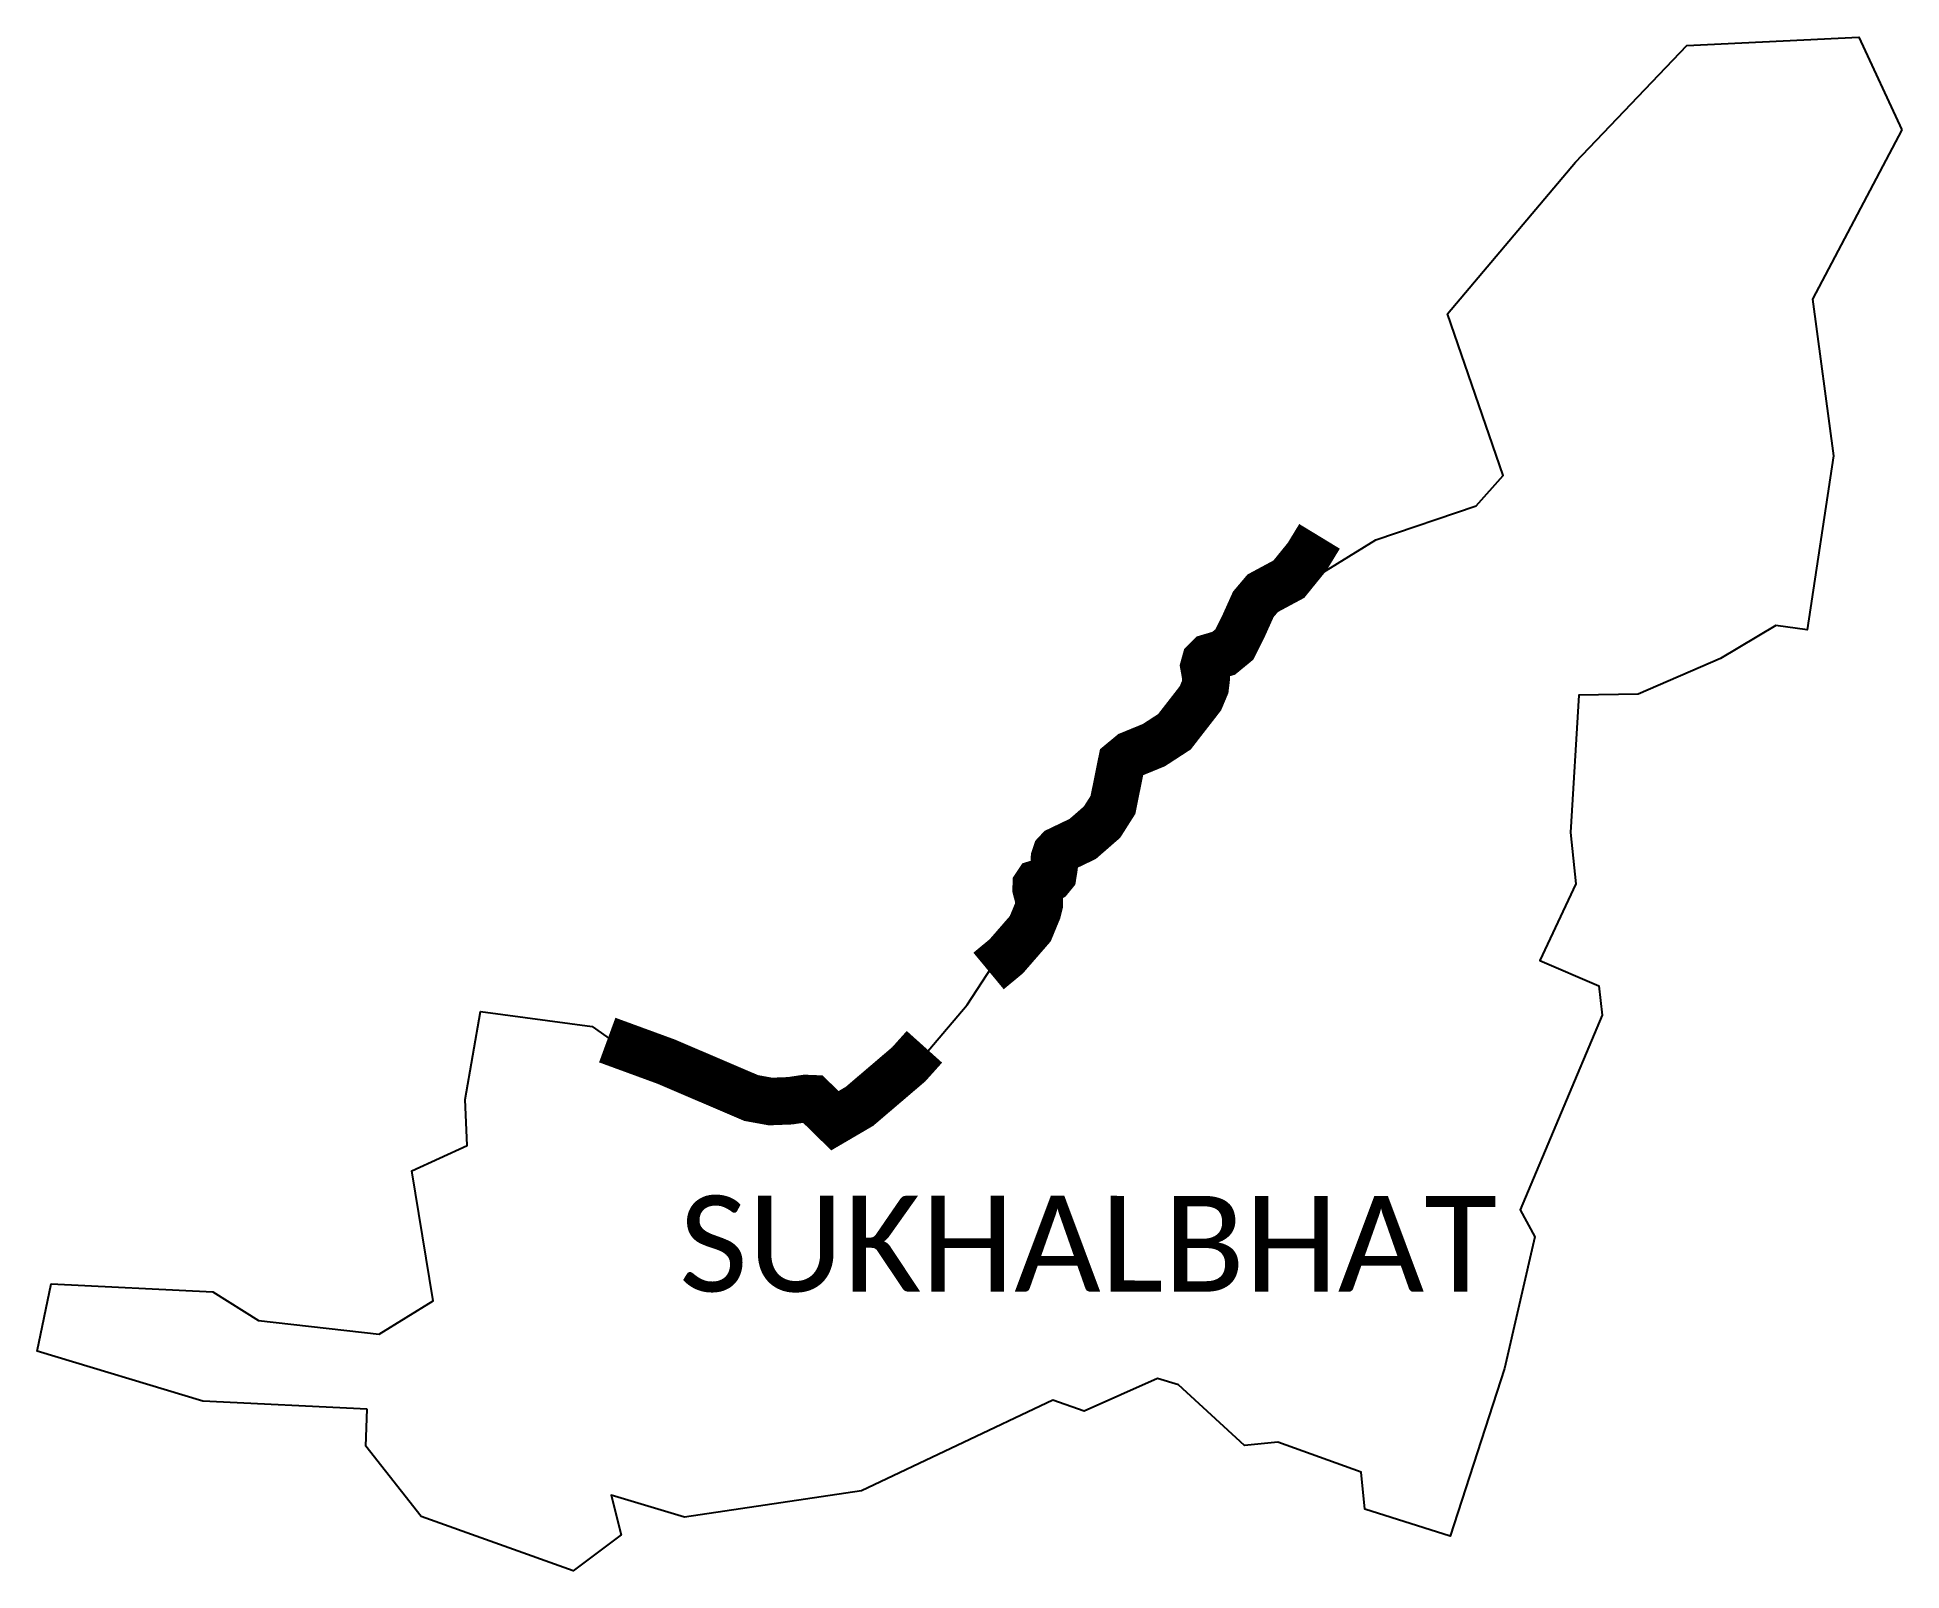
# Model space of a CAD drawing. Header units: metres. Extents: x 355371 to 357333, y 1740928 to 1742543.
import ezdxf

# ---------------------------------------------------------------- set-up
doc = ezdxf.new("R2010")
doc.units = ezdxf.units.M
for name, color, linetype in [('UNPROTECTED', 130, 'Continuous'), ('village', 3, 'Continuous'), ('VILLAGE NAME', 250, 'Continuous')]:
    doc.layers.add(name, color=color, linetype=linetype)
doc.styles.get("Standard").update_dxf_attribs({"font": 'simplex.shx'})

msp = doc.modelspace()

# ---------------------------------------------------------------- linework, layer by layer
at = {"layer": 'UNPROTECTED', "const_width": 50, "flags": 128}
msp.add_lwpolyline([(356720.6, 1742017.2), (356707.7, 1741996), (356688.3, 1741972.1), (356660.8, 1741957.3), (356650.9, 1741945.6), (356640.7, 1741922.9), (356630.9, 1741903.3), (356619.7, 1741894.1), (356613.2, 1741892.2), (356604.4, 1741889.6), (356600.5, 1741885.7), (356599, 1741880.3), (356600, 1741874.7), (356601.3, 1741867.1), (356600.3, 1741858.7), (356595.3, 1741846.8), (356567.9, 1741811.5), (356546.2, 1741797.4), (356521.8, 1741787.4), (356512.3, 1741779.5), (356508.4, 1741760.2), (356503.2, 1741734.5), (356491.7, 1741716.4), (356471.4, 1741698.7), (356446.2, 1741686.6), (356443.4, 1741683.6), (356441.7, 1741678.4), (356441.3, 1741669.3), (356440, 1741661.2), (356436.9, 1741657.4), (356430.7, 1741653.8), (356423.7, 1741651.7), (356422.5, 1741649.9), (356422.4, 1741646), (356424, 1741639.8), (356425.5, 1741633.5), (356425.5, 1741629.1), (356424, 1741623.1), (356416.2, 1741604.2), (356391, 1741575.2), (356372.3, 1741559.7)], dxfattribs=at)
at = {"layer": 'UNPROTECTED', "flags": 128}
msp.add_lwpolyline([(356304.8, 1741479.9, 50, 50, 0), (356288.3, 1741461.5, 50, 50, 0), (356236.4, 1741417.2, 50, 50, 0), (356210.6, 1741402.1, 50, 50, 0), (356187, 1741425.2, 50, 50, 0), (356179.5, 1741425.5, 50, 50, 0), (356163.5, 1741423.1, 50, 50, 0), (356142.8, 1741422.3, 50, 50, 0), (356122.5, 1741426, 50, 50, 0), (356053.3, 1741455.6, 50, 50, 0), (356032.7, 1741464.4, 50, 50, 0), (355971, 1741487, 0, 0, 0)], format="xyseb", dxfattribs=at)
at = {"layer": 'village', "flags": 128}
msp.add_lwpolyline([(357333.3, 1742445), (357239.5, 1742267)], dxfattribs=at)
at = {"layer": 'village'}
for points in [[(355718.5, 1741098.6, 0), (355545.4, 1741106.8, 0), (355371.2, 1741159.7, 0), (355385.7, 1741230.5, 0), (355556.1, 1741222.1, 0), (355603.9, 1741191.9, 0), (355731.1, 1741177.4, 0), (355787.9, 1741212.4, 0), (355765.5, 1741349.3, 0), (355823.7, 1741376, 0), (355821.5, 1741424.5, 0), (355837.6, 1741516.9, 0), (355955.2, 1741501.1, 0), (356012.4, 1741460.8, 0), (356203.5, 1741394.3, 0), (356279.1, 1741440.4, 0), (356349.9, 1741524.1, 0), (356507.8, 1741766, 0), (356587.2, 1741841.8, 0), (356646.9, 1741931.4, 0), (356779.7, 1742013.5, 0), (356885.6, 1742049.2, 0), (356913.8, 1742081.2, 0), (356855.4, 1742251.5, 0), (356990.1, 1742411, 0), (357107.1, 1742533.9, 0), (357288.3, 1742542.5, 0), (357333.3, 1742445, 0)], [(357239.5, 1742267, 0), (357261.5, 1742101.9, 0), (357233.6, 1741918.8, 0), (357200.9, 1741923.5, 0), (357142.5, 1741888.5, 0), (357055.8, 1741851.2, 0), (356993.4, 1741850.1, 0), (356984.6, 1741705.4, 0), (356990.3, 1741651.3, 0), (356952.3, 1741570.8, 0), (357014.6, 1741543.9, 0), (357018.1, 1741513.2, 0), (356931.9, 1741308.4, 0), (356947.1, 1741279.8, 0), (356915.4, 1741141.3, 0), (356858.2, 1740964.7, 0), (356768.2, 1740993.2, 0), (356764.3, 1741032.1, 0), (356676.8, 1741063.9, 0), (356641.5, 1741060.4, 0), (356572.3, 1741124.1, 0), (356550.2, 1741130.7, 0), (356472.9, 1741096.5, 0), (356440, 1741108, 0), (356238.5, 1741012.6, 0), (356052.2, 1740984.9, 0), (355975.1, 1741008.1, 0), (355985.6, 1740966.2, 0), (355935.2, 1740928.4, 0), (355775.3, 1740985.4, 0), (355717, 1741059.6, 0), (355718.5, 1741098.6, 0)]]:
    msp.add_polyline3d(points, dxfattribs=at)

# ---------------------------------------------------------------- texts
at = {"layer": 'VILLAGE NAME', "color": 7, "insert": (356046.7, 1741323.2), "char_height": 100.855, "attachment_point": 1, "rotation": 359.9793}
msp.add_mtext_dynamic_manual_height_columns('{\\fCalibri|b0|i0|c0|p34;SUKHALBHAT}', width=995.212, gutter_width=504.3, heights=[0], dxfattribs=at)

doc.saveas('drawing.dxf')
